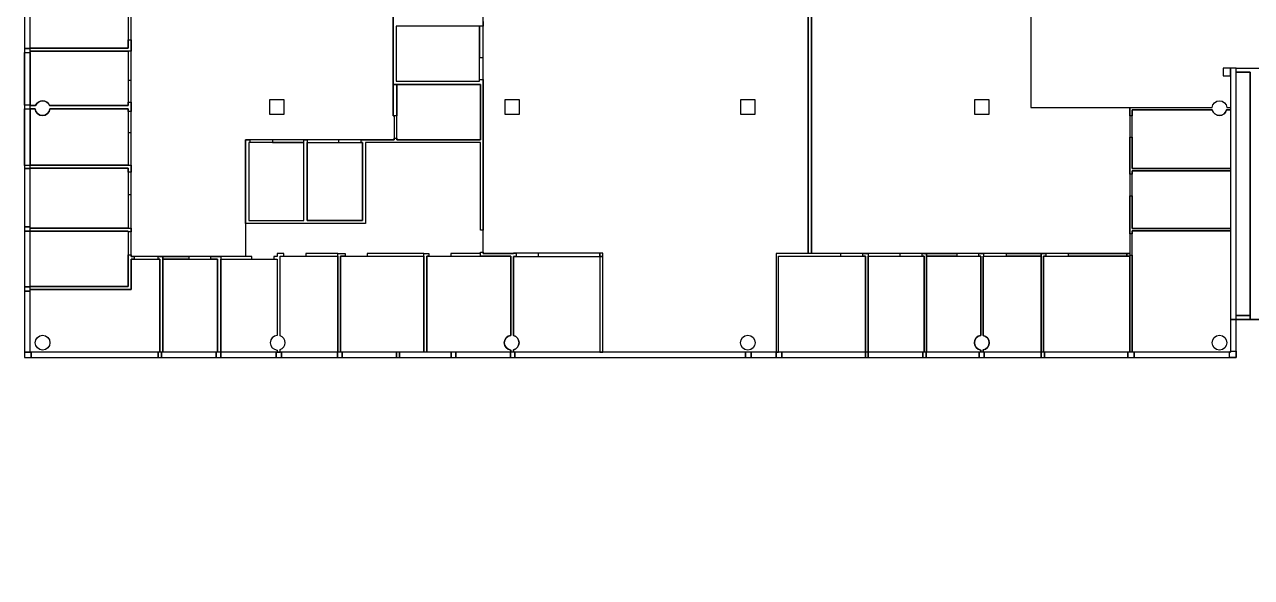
# Model space of a CAD drawing. Header units: centimetres. Extents: x -199 to 9291, y 516 to 6424.
# Drawn here: x -199 to 4863, y 516 to 2799 of the extents above; entities that cross this region are included whole.
import ezdxf

# ---------------------------------------------------------------- set-up
doc = ezdxf.new("R2010")
doc.units = ezdxf.units.CM
doc.header["$MEASUREMENT"] = 0
for name, color, linetype in [('0_Void', 7, 'Continuous'), ('E15-344', 2, 'Continuous'), ('E15-348', 2, 'Continuous'), ('E15-349', 2, 'Continuous'), ('E15-350', 2, 'Continuous'), ('E15-351', 2, 'Continuous'), ('E15-352', 2, 'Continuous'), ('E15-353', 2, 'Continuous'), ('E15-354', 2, 'Continuous'), ('E15-355', 2, 'Continuous'), ('E15-368', 2, 'Continuous'), ('E15-368A', 2, 'Continuous'), ('E15-379', 2, 'Continuous'), ('E15-380', 2, 'Continuous'), ('E15-381', 2, 'Continuous'), ('E15-384', 2, 'Continuous'), ('E15-384A', 2, 'Continuous'), ('E15-384B', 2, 'Continuous'), ('E15-384C', 2, 'Continuous'), ('E15-385', 2, 'Continuous'), ('E15-386', 2, 'Continuous'), ('E15-387', 2, 'Continuous'), ('E15-388', 2, 'Continuous'), ('E15-389', 2, 'Continuous'), ('E15-390', 2, 'Continuous'), ('E15-392', 2, 'Continuous'), ('Floor', 3, 'Continuous'), ('Offices', 1, 'Continuous'), ('Walls', 6, 'Continuous')]:
    doc.layers.add(name, color=color, linetype=linetype)

msp = doc.modelspace()

# ---------------------------------------------------------------- linework, layer by layer
at = {"layer": '0_Void'}
msp.add_lwpolyline([(4857.6, 1597.8), (4799.9, 1597.8), (4799.9, 2602.5), (4857.6, 2602.5)], close=True, dxfattribs=at)
at = {"layer": 'E15-344'}
msp.add_lwpolyline([(4360.9, 2456.2), (4360.9, 1853.1), (3047.5, 1853.1), (3047.5, 3179.6), (3953.6, 3179.6), (3953.6, 2456.2)], close=True, dxfattribs=at)
at = {"layer": 'E15-348'}
msp.add_lwpolyline([(4777.1, 2204.2), (4370.7, 2204.2), (4370.7, 2422), (4370.7, 2446.4), (4701.7, 2446.4, 0.782342), (4760.9, 2446.4), (4777.1, 2446.4)], format="xyb", close=True, dxfattribs=at)
at = {"layer": 'E15-349'}
msp.add_lwpolyline([(4777.1, 1960.4), (4777.1, 1957.1), (4370.7, 1957.1), (4370.7, 2194.4), (4777.1, 2194.4), (4777.1, 2191.2)], close=True, dxfattribs=at)
at = {"layer": 'E15-350'}
msp.add_lwpolyline([(4777.1, 1449.9), (4777.1, 1446.7), (4772.2, 1446.7), (4378.8, 1446.7), (4370.7, 1446.7), (4370.7, 1846.6), (4370.7, 1947.4), (4777.1, 1947.4), (4777.1, 1945.7)], close=True, dxfattribs=at)
at = {"layer": 'E15-351'}
msp.add_lwpolyline([(4360.9, 1446.7), (4352.8, 1446.7), (4009.8, 1446.7), (4004.9, 1446.7), (4004.9, 1843.3), (4109, 1843.3), (4349.6, 1843.3), (4360.9, 1843.3)], close=True, dxfattribs=at)
at = {"layer": 'E15-352'}
msp.add_lwpolyline([(3995.2, 1446.7), (3761.1, 1446.7), (3756.2, 1446.7), (3756.2, 1455.5, 0.8256), (3756.2, 1515.4), (3756.2, 1843.3), (3995.2, 1843.3)], format="xyb", close=True, dxfattribs=at)
at = {"layer": 'E15-353'}
msp.add_lwpolyline([(3746.5, 1515.7, 0.876862), (3746.5, 1455.2), (3746.5, 1446.7), (3740, 1446.7), (3522.1, 1446.7), (3522.1, 1843.3), (3746.5, 1843.3)], format="xyb", close=True, dxfattribs=at)
at = {"layer": 'E15-354'}
msp.add_lwpolyline([(3512.4, 1446.7), (3507.5, 1446.7), (3281.5, 1446.7), (3281.5, 1843.3), (3512.4, 1843.3)], close=True, dxfattribs=at)
at = {"layer": 'E15-355'}
msp.add_lwpolyline([(3270.2, 1446.7), (2925.5, 1446.7), (2912.5, 1446.7), (2912.5, 1843.3), (3169.4, 1843.3), (3270.2, 1843.3)], close=True, dxfattribs=at)
at = {"layer": 'E15-368'}
msp.add_lwpolyline([(2187.5, 1854.7), (1818.5, 1854.7), (1818.5, 1853.1), (1693.3, 1853.1), (1693.3, 3166.6), (2769.5, 3166.6), (2769.5, 3060.9), (2845.9, 3060.9), (2845.9, 3166.6), (3034.5, 3166.6), (3034.5, 1853.1), (2902.8, 1853.1), (2902.8, 1446.7), (2187.5, 1446.7)], close=True, dxfattribs=at)
at = {"layer": 'E15-368A'}
msp.add_lwpolyline([(2174.5, 1446.7), (1823.4, 1446.7), (1818.5, 1446.7), (1818.5, 1455.9, 0.343333), (1841.5, 1485.4, 0.343333), (1818.5, 1515), (1818.5, 1841.7), (1829.9, 1841.7), (1920.9, 1841.7), (2174.5, 1841.7)], format="xyb", close=True, dxfattribs=at)
at = {"layer": 'E15-379'}
msp.add_lwpolyline([(1337.3, 2552.1), (1682, 2552.1), (1682, 2322.9), (1337.3, 2322.9)], close=True, dxfattribs=at)
at = {"layer": 'E15-380'}
msp.add_lwpolyline([(966.7, 2311.5), (1195.9, 2311.5), (1195.9, 1989.6), (966.7, 1989.6)], close=True, dxfattribs=at)
at = {"layer": 'E15-381'}
msp.add_lwpolyline([(953.7, 2311.5), (726.1, 2311.5), (726.1, 1989.6), (953.7, 1989.6)], close=True, dxfattribs=at)
at = {"layer": 'E15-384'}
msp.add_lwpolyline([(1322.7, 3166.6), (1322.7, 2422), (1326, 2422), (1326, 2322.9), (713.1, 2322.9), (713.1, 1841.7), (241.7, 1841.7), (241.7, 3043), (576.5, 3043), (576.5, 3166.6)], close=True, dxfattribs=at)
at = {"layer": 'E15-384A'}
msp.add_lwpolyline([(1093.5, 1446.7), (861, 1446.7), (856.2, 1446.7), (856.2, 1456.9, 0.693908), (856.2, 1514), (856.2, 1843.3), (870.8, 1843.3), (1093.5, 1843.3)], format="xyb", close=True, dxfattribs=at)
at = {"layer": 'E15-384B'}
msp.add_lwpolyline([(1447.9, 1446.7), (1348.7, 1446.7), (1335.7, 1446.7), (1111.4, 1446.7), (1104.9, 1446.7), (1104.9, 1843.3), (1447.9, 1843.3)], close=True, dxfattribs=at)
at = {"layer": 'E15-384C'}
msp.add_lwpolyline([(1807.1, 1515.7, 0.377108), (1780.5, 1485.4, 0.377108), (1807.1, 1455.2), (1807.1, 1446.7), (1581.2, 1446.7), (1561.7, 1446.7), (1460.9, 1446.7), (1460.9, 1843.3), (1560, 1843.3), (1682, 1843.3), (1807.1, 1843.3)], format="xyb", close=True, dxfattribs=at)
at = {"layer": 'E15-385'}
msp.add_lwpolyline([(843.1, 1515.8, 0.926039), (843.1, 1455), (843.1, 1446.7), (839.9, 1446.7), (610.7, 1446.7), (610.7, 1830.3), (830.1, 1830.3), (843.1, 1830.3)], format="xyb", close=True, dxfattribs=at)
at = {"layer": 'E15-386'}
msp.add_lwpolyline([(597.7, 1446.7), (591.2, 1446.7), (371.7, 1446.7), (371.7, 1830.3), (597.7, 1830.3)], close=True, dxfattribs=at)
at = {"layer": 'E15-387'}
msp.add_lwpolyline([(358.7, 1446.7), (352.2, 1446.7), (-171.2, 1446.7), (-176.1, 1446.7), (-176.1, 1698.6), (-176.1, 1705.1), (241.7, 1705.1), (241.7, 1830.3), (253.1, 1830.3), (358.7, 1830.3)], close=True, dxfattribs=at)
at = {"layer": 'E15-388'}
msp.add_lwpolyline([(228.7, 1848.2), (228.7, 1718.1), (-176.1, 1718.1), (-176.1, 1945.7), (228.7, 1945.7)], close=True, dxfattribs=at)
at = {"layer": 'E15-389'}
msp.add_lwpolyline([(228.7, 1958.7), (-176.1, 1958.7), (-176.1, 1963.6), (-176.1, 2205.8), (228.7, 2205.8)], close=True, dxfattribs=at)
at = {"layer": 'E15-390'}
msp.add_lwpolyline([(228.7, 2218.8), (-176.1, 2218.8), (-176.1, 2451.3), (-154.8, 2451.3, 0.922349), (-94, 2451.3), (228.7, 2451.3)], format="xyb", close=True, dxfattribs=at)
at = {"layer": 'E15-392'}
msp.add_lwpolyline([(228.7, 2826.8), (228.7, 2701.6), (-176.1, 2701.6), (-176.1, 2922.7), (-176.1, 2939), (-176.1, 3043), (228.7, 3043)], close=True, dxfattribs=at)
at = {"layer": 'Floor'}
msp.add_lwpolyline([(-198.9, 1423.9), (4799.9, 1423.9), (4799.9, 1581.6), (5206.3, 1581.6), (5206.3, 516), (9290.6, 516), (9290.6, 6307.2), (5206.3, 6307.2), (5206.3, 5912.2), (4799.9, 5912.2), (4799.9, 6424.3), (-198.9, 6424.3)], close=True, dxfattribs=at)
at = {"layer": 'Offices'}
msp.add_lwpolyline([(1678.7, 2792.7), (1334.1, 2792.7), (1334.1, 2565.1), (1678.7, 2565.1)], close=True, dxfattribs=at)
msp.add_lwpolyline([(228.7, 2464.3), (-95.8, 2464.3, 0.697059), (-153, 2464.3), (-176.1, 2464.3), (-176.1, 2465.9), (-176.1, 2683.7), (-176.1, 2688.6), (228.7, 2688.6)], format="xyb", close=True, dxfattribs=at)
at = {"layer": 'Walls'}
for points in [[(1693.3, 2812.2), (1693.3, 2792.7), (1334.1, 2792.7), (1334.1, 2565.1), (1678.7, 2565.1), (1678.7, 2571.6), (1678.7, 2571.6), (1693.3, 2571.6), (1693.3, 1950.6), (1682, 1950.6), (1682, 2311.5), (1207.3, 2311.5), (1207.3, 1978.2), (713.1, 1978.2), (713.1, 2322.9), (731, 2322.9), (731, 2311.5), (726.1, 2311.5), (726.1, 1989.6), (953.7, 1989.6), (953.7, 2322.9), (966.7, 2322.9), (966.7, 1989.6), (1195.9, 1989.6), (1195.9, 2311.5), (1189.4, 2311.5), (1189.4, 2322.9), (1326, 2322.9), (1326, 2329.4), (1337.3, 2329.4), (1337.3, 2322.9), (1682, 2322.9), (1682, 2552.1), (1322.7, 2552.1), (1322.7, 3179.6)], [(5206.3, 1581.6), (4857.6, 1581.6), (4857.6, 2602.5), (4799.9, 2602.5), (4799.9, 2619.5), (5222.5, 2618.7)]]:
    msp.add_lwpolyline(points, dxfattribs=at)
for points in [[(3047.5, 1853.1), (3034.5, 1853.1), (3034.5, 3166.6), (2845.9, 3166.6), (2845.9, 3179.6), (3047.5, 3179.6)], [(-176.1, 2922.7), (-198.9, 2922.7), (-198.9, 2700), (-176.1, 2700)], [(1693.3, 2792.7), (1678.7, 2792.7), (1678.7, 2662.6), (1693.3, 2662.6)], [(241.7, 2735.8), (241.7, 2688.6), (-176.1, 2688.6), (-176.1, 2701.6), (228.7, 2701.6), (228.7, 2735.8)], [(-176.1, 2700), (-198.9, 2700), (-198.9, 2683.7), (-176.1, 2683.7)], [(-198.9, 2683.7), (-176.1, 2683.7), (-176.1, 2465.9), (-198.9, 2465.9)], [(228.7, 2570), (241.7, 2570), (241.7, 2688.6), (228.7, 2688.6)], [(4746.2, 2587.8), (4777.1, 2587.8), (4777.1, 2618.7), (4746.2, 2618.7)], [(4799.9, 2618.7), (4777.1, 2618.7), (4777.1, 1581.6), (4799.9, 1581.6)], [(1322.7, 2552.1), (1337.3, 2552.1), (1337.3, 2422), (1322.7, 2422)], [(812.3, 2428.5), (872.4, 2428.5), (872.4, 2488.7), (812.3, 2488.7)], [(1782.7, 2428.5), (1842.9, 2428.5), (1842.9, 2488.7), (1782.7, 2488.7)], [(2754.9, 2428.5), (2815, 2428.5), (2815, 2488.7), (2754.9, 2488.7)], [(3720.5, 2428.5), (3780.6, 2428.5), (3780.6, 2488.7), (3720.5, 2488.7)], [(-198.9, 2451.3), (-176.1, 2451.3), (-176.1, 2465.9), (-198.9, 2465.9)], [(-198.9, 2451.3), (-176.1, 2451.3), (-176.1, 2217.2), (-198.9, 2217.2)], [(241.7, 2352.1), (228.7, 2352.1), (228.7, 2218.8), (241.7, 2218.8)], [(4360.9, 2334.2), (4370.7, 2334.2), (4370.7, 2204.2), (4777.1, 2204.2), (4777.1, 2194.4), (4370.7, 2194.4), (4370.7, 2181.4), (4360.9, 2181.4)], [(953.7, 2322.9), (823.6, 2322.9), (823.6, 2311.5), (953.7, 2311.5)], [(1098.4, 2322.9), (966.7, 2322.9), (966.7, 2311.5), (1098.4, 2311.5)], [(-198.9, 2204.2), (-176.1, 2204.2), (-176.1, 2217.2), (-198.9, 2217.2)], [(-176.1, 2204.2), (-198.9, 2204.2), (-198.9, 1963.6), (-176.1, 1963.6)], [(-176.1, 2218.8), (241.7, 2218.8), (241.7, 2189.6), (228.7, 2189.6), (228.7, 2205.8), (-176.1, 2205.8)], [(241.7, 2095.3), (228.7, 2095.3), (228.7, 1958.7), (241.7, 1958.7)], [(4360.9, 2092), (4370.7, 2092), (4370.7, 1957.1), (4777.1, 1957.1), (4777.1, 1947.4), (4370.7, 1947.4), (4370.7, 1934.3), (4360.9, 1934.3)], [(-198.9, 1945.7), (-176.1, 1945.7), (-176.1, 1963.6), (-198.9, 1963.6)], [(-176.1, 1945.7), (-198.9, 1945.7), (-198.9, 1716.5), (-176.1, 1716.5)], [(-176.1, 1958.7), (241.7, 1958.7), (241.7, 1942.5), (228.7, 1942.5), (228.7, 1945.7), (-176.1, 1945.7)], [(-176.1, 1718.1), (228.7, 1718.1), (228.7, 1848.2), (241.7, 1848.2), (241.7, 1841.7), (253.1, 1841.7), (253.1, 1830.3), (241.7, 1830.3), (241.7, 1705.1), (-176.1, 1705.1)], [(352.2, 1841.7), (371.7, 1841.7), (371.7, 1446.7), (358.7, 1446.7), (358.7, 1830.3), (352.2, 1830.3)], [(371.7, 1841.7), (479, 1841.7), (479, 1830.3), (371.7, 1830.3)], [(570, 1841.7), (610.7, 1841.7), (610.7, 1446.7), (597.7, 1446.7), (597.7, 1830.3), (570, 1830.3)], [(739.1, 1841.7), (610.7, 1841.7), (610.7, 1830.3), (739.1, 1830.3)], [(1093.5, 1853.1), (961.8, 1853.1), (961.8, 1843.3), (1093.5, 1843.3)], [(1093.5, 1446.7), (1093.5, 1853.1), (1124.4, 1853.1), (1124.4, 1843.3), (1104.9, 1843.3), (1104.9, 1446.7)], [(1447.9, 1853.1), (1215.4, 1853.1), (1215.4, 1843.3), (1447.9, 1843.3)], [(1447.9, 1446.7), (1447.9, 1853.1), (1469, 1853.1), (1469, 1843.3), (1460.9, 1843.3), (1460.9, 1446.7)], [(1560, 1843.3), (1682, 1843.3), (1682, 1853.1), (1560, 1853.1)], [(1920.9, 1841.7), (2174.5, 1841.7), (2174.5, 1854.7), (1920.9, 1854.7)], [(2174.5, 1841.7), (2187.5, 1841.7), (2187.5, 1854.7), (2174.5, 1854.7)], [(2187.5, 1841.7), (2174.5, 1841.7), (2174.5, 1446.7), (2187.5, 1446.7)], [(3169.4, 1853.1), (2902.8, 1853.1), (2902.8, 1446.7), (2912.5, 1446.7), (2912.5, 1843.3), (3169.4, 1843.3)], [(3260.4, 1843.3), (3260.4, 1853.1), (3281.5, 1853.1), (3281.5, 1446.7), (3270.2, 1446.7), (3270.2, 1843.3)], [(3413.2, 1853.1), (3281.5, 1853.1), (3281.5, 1843.3), (3413.2, 1843.3)], [(3504.3, 1843.3), (3504.3, 1853.1), (3522.1, 1853.1), (3522.1, 1446.7), (3512.4, 1446.7), (3512.4, 1843.3)], [(3522.1, 1853.1), (3647.3, 1853.1), (3647.3, 1843.3), (3522.1, 1843.3)], [(3852.1, 1853.1), (3995.2, 1853.1), (3995.2, 1843.3), (3852.1, 1843.3)], [(3995.2, 1446.7), (3995.2, 1853.1), (4014.7, 1853.1), (4014.7, 1843.3), (4004.9, 1843.3), (4004.9, 1446.7)], [(4109, 1853.1), (4349.6, 1853.1), (4349.6, 1843.3), (4109, 1843.3)], [(4360.9, 1446.7), (4360.9, 1843.3), (4349.6, 1843.3), (4349.6, 1853.1), (4360.9, 1853.1), (4360.9, 1846.6), (4370.7, 1846.6), (4370.7, 1446.7)], [(-198.9, 1698.6), (-176.1, 1698.6), (-176.1, 1716.5), (-198.9, 1716.5)], [(-176.1, 1698.6), (-198.9, 1698.6), (-198.9, 1446.7), (-176.1, 1446.7)], [(4799.9, 1581.6), (4777.1, 1581.6), (4777.1, 1449.9), (4799.9, 1449.9)], [(4857.6, 1581.6), (4799.9, 1581.6), (4799.9, 1597.8), (4857.6, 1597.8)], [(-198.9, 1423.9), (-171.2, 1423.9), (-171.2, 1446.7), (-198.9, 1446.7)], [(352.2, 1446.7), (-171.2, 1446.7), (-171.2, 1423.9), (352.2, 1423.9)], [(366.8, 1446.7), (352.2, 1446.7), (352.2, 1423.9), (366.8, 1423.9)], [(591.2, 1446.7), (366.8, 1446.7), (366.8, 1423.9), (591.2, 1423.9)], [(610.7, 1446.7), (591.2, 1446.7), (591.2, 1423.9), (610.7, 1423.9)], [(839.9, 1446.7), (610.7, 1446.7), (610.7, 1423.9), (839.9, 1423.9)], [(861, 1446.7), (839.9, 1446.7), (839.9, 1423.9), (861, 1423.9)], [(1091.9, 1446.7), (861, 1446.7), (861, 1423.9), (1091.9, 1423.9)], [(1111.4, 1446.7), (1091.9, 1446.7), (1091.9, 1423.9), (1111.4, 1423.9)], [(1335.7, 1446.7), (1111.4, 1446.7), (1111.4, 1423.9), (1335.7, 1423.9)], [(1348.7, 1446.7), (1335.7, 1446.7), (1335.7, 1423.9), (1348.7, 1423.9)], [(1561.7, 1446.7), (1348.7, 1446.7), (1348.7, 1423.9), (1561.7, 1423.9)], [(1581.2, 1446.7), (1561.7, 1446.7), (1561.7, 1423.9), (1581.2, 1423.9)], [(1805.5, 1446.7), (1581.2, 1446.7), (1581.2, 1423.9), (1805.5, 1423.9)], [(1823.4, 1446.7), (1805.5, 1446.7), (1805.5, 1423.9), (1823.4, 1423.9)], [(2776, 1446.7), (1823.4, 1446.7), (1823.4, 1423.9), (2776, 1423.9)], [(2798.7, 1446.7), (2776, 1446.7), (2776, 1423.9), (2798.7, 1423.9)], [(2902.8, 1446.7), (2798.7, 1446.7), (2798.7, 1423.9), (2902.8, 1423.9)], [(2925.5, 1446.7), (2902.8, 1446.7), (2902.8, 1423.9), (2925.5, 1423.9)], [(3270.2, 1446.7), (2925.5, 1446.7), (2925.5, 1423.9), (3270.2, 1423.9)], [(3270.2, 1423.9), (3281.5, 1423.9), (3281.5, 1446.7), (3270.2, 1446.7)], [(3507.5, 1446.7), (3281.5, 1446.7), (3281.5, 1423.9), (3507.5, 1423.9)], [(3507.5, 1423.9), (3520.5, 1423.9), (3520.5, 1446.7), (3507.5, 1446.7)], [(3740, 1446.7), (3520.5, 1446.7), (3520.5, 1423.9), (3740, 1423.9)], [(3761.1, 1446.7), (3740, 1446.7), (3740, 1423.9), (3761.1, 1423.9)], [(3995.2, 1446.7), (3761.1, 1446.7), (3761.1, 1423.9), (3995.2, 1423.9)], [(4009.8, 1446.7), (3995.2, 1446.7), (3995.2, 1423.9), (4009.8, 1423.9)], [(4352.8, 1446.7), (4009.8, 1446.7), (4009.8, 1423.9), (4352.8, 1423.9)], [(4378.8, 1446.7), (4352.8, 1446.7), (4352.8, 1423.9), (4378.8, 1423.9)], [(4772.2, 1446.7), (4378.8, 1446.7), (4378.8, 1423.9), (4772.2, 1423.9)], [(4772.2, 1446.7), (4777.1, 1446.7), (4777.1, 1449.9), (4799.9, 1449.9), (4799.9, 1423.9), (4772.2, 1423.9)]]:
    msp.add_lwpolyline(points, close=True, dxfattribs=at)
for points in [[(-176.1, 2464.3), (-153, 2464.3, -0.697059), (-95.8, 2464.3), (228.7, 2464.3), (228.7, 2478.9), (241.7, 2478.9), (241.7, 2439.9), (228.7, 2439.9), (228.7, 2451.3), (-94, 2451.3, -0.922349), (-154.8, 2451.3), (-176.1, 2451.3)], [(4761.7, 2456.2), (4777.1, 2456.2), (4777.1, 2446.4), (4760.9, 2446.4, -0.782342), (4701.7, 2446.4), (4370.7, 2446.4), (4370.7, 2422), (4360.9, 2422), (4360.9, 2456.2), (4700.9, 2456.2, -0.923574)], [(856.2, 1456.9, 0.693908), (856.2, 1514), (856.2, 1843.3), (870.8, 1843.3), (870.8, 1853.1), (843.1, 1853.1), (843.1, 1841.7), (830.1, 1841.7), (830.1, 1830.3), (843.1, 1830.3), (843.1, 1515.8, 0.926039), (843.1, 1455), (843.1, 1446.7), (856.2, 1446.7)], [(1818.5, 1455.9), (1818.5, 1446.7), (1807.1, 1446.7), (1807.1, 1455.2, -0.879257), (1807.1, 1515.7), (1807.1, 1843.3), (1682, 1843.3), (1682, 1859.6), (1693.3, 1859.6), (1693.3, 1853.1), (1818.5, 1853.1), (1818.5, 1854.7), (1829.9, 1854.7), (1829.9, 1841.7), (1818.5, 1841.7), (1818.5, 1515, -0.778425)], [(3746.5, 1455.2, -0.876862), (3746.5, 1515.7), (3746.5, 1843.3), (3738.3, 1843.3), (3738.3, 1853.1), (3757.8, 1853.1), (3757.8, 1843.3), (3756.2, 1843.3), (3756.2, 1515.4, -0.8256), (3756.2, 1455.5), (3756.2, 1446.7), (3746.5, 1446.7)]]:
    msp.add_lwpolyline(points, format="xyb", close=True, dxfattribs=at)
for centre in [(-124.4, 1485.4), (2785.4, 1485.4), (4731.3, 1485.4)]:
    msp.add_circle(centre, 30.5, dxfattribs=at)

doc.saveas('drawing.dxf')
